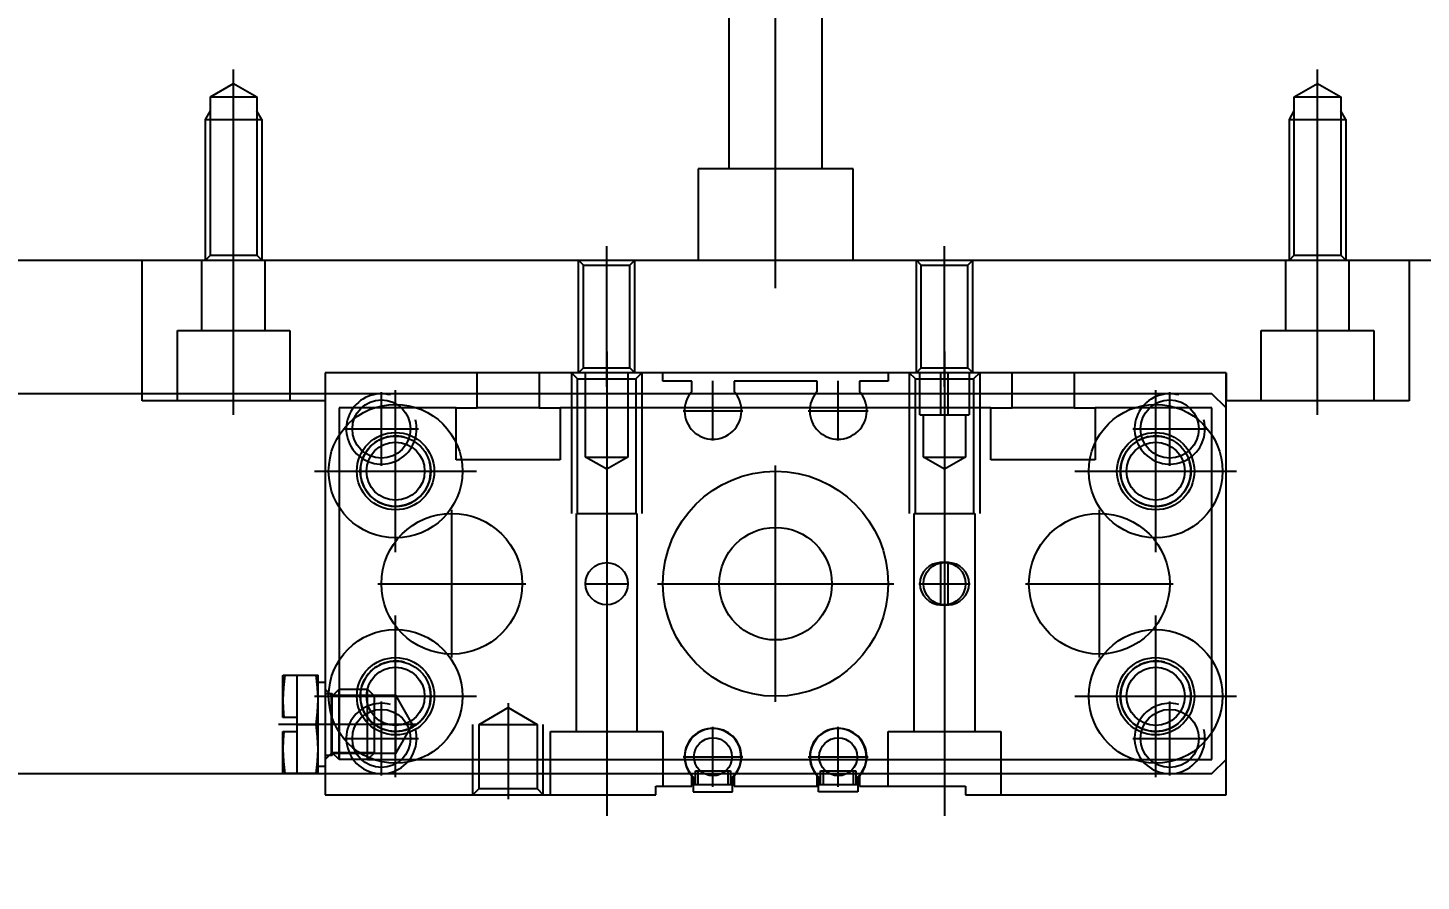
# Model space of a CAD drawing. Header units: inches. Extents: x 0 to 77285, y -118 to 40065.
# Drawn here: x 15113.5 to 15212.5, y 25558.4 to 25619.1 of the extents above; entities that cross this region are included whole.
import ezdxf

# ---------------------------------------------------------------- set-up
doc = ezdxf.new("R2010")
doc.units = ezdxf.units.IN
doc.header["$LTSCALE"] = 5
doc.header["$MEASUREMENT"] = 0
doc.layers.add('A', color=8, linetype='Continuous')
doc.styles.add('SCI', font='')
doc.styles.get('SCI').set_extended_font_data('Gulim')
doc.dimstyles.new('SCH', dxfattribs={"dimtxt": 2.5, "dimasz": 2, "dimexe": 1.25, "dimexo": 0.625, "dimtad": 1, "dimdec": 8, "dimtxsty": 'SCI', "dimcen": 2.5, "dimclrd": 4, "dimclre": 4, "dimclrt": 7, "dimadec": 8, "dimazin": 2, "dimtfac": 1, "dimtdec": 8, "dimtmove": 0, "dimatfit": 3, "dimfxl": 1, "dimarcsym": 0})

# ---------------------------------------------------------------- blocks, each defined once
blk = doc.blocks.new('A$Cc399747e')
for p, q in [((2104.792, 680.5), (2104.792, 713.5)), ((2128.792, 680.5), (2128.792, 713.5)), ((2084.792, 712), (2084.792, 682)), ((2103.292, 712), (2084.792, 712)), ((2100.792, 707.5), (2100.792, 712)), ((2103.292, 711.4), (2103.292, 712)), ((2110.942, 710.728), (2110.942, 711.8)), ((2110.942, 711.8), (2113.742, 711.8)), ((2113.742, 711.8), (2113.742, 710.728)), ((2119.842, 711.8), (2119.842, 710.728)), ((2122.642, 711.8), (2119.842, 711.8)), ((2122.642, 710.728), (2122.642, 711.8)), ((2125.292, 712), (2125.292, 711.4)), ((2148.792, 712), (2125.292, 712)), ((2132.792, 712), (2132.792, 707.5)), ((2133.725, 711.567), (2133.292, 712)), ((2133.292, 712), (2133.292, 707)), ((2135.792, 705.497), (2135.792, 712.31)), ((2138.292, 712), (2137.859, 711.567)), ((2138.292, 712), (2138.292, 707)), ((2148.792, 682), (2148.792, 712)), ((2089.792, 710.75), (2089.792, 699.25)), ((2110.842, 711.4), (2103.292, 711.4)), ((2108.792, 711.4), (2108.792, 707.5)), ((2110.842, 710.661), (2110.842, 711.4)), ((2110.942, 711.3), (2113.742, 711.3)), ((2111.092, 710.3), (2111.092, 711.3)), ((2111.292, 710.3), (2111.292, 711.3)), ((2112.342, 711.426), (2112.342, 707.174)), ((2113.392, 711.3), (2113.392, 710.3)), ((2113.592, 711.3), (2113.592, 710.3)), ((2113.842, 711.4), (2113.842, 710.661)), ((2119.742, 711.4), (2113.842, 711.4)), ((2119.742, 710.661), (2119.742, 711.4)), ((2119.842, 711.3), (2122.642, 711.3)), ((2119.992, 710.3), (2119.992, 711.3)), ((2120.192, 710.3), (2120.192, 711.3)), ((2121.242, 711.426), (2121.242, 707.174)), ((2122.292, 711.3), (2122.292, 710.3)), ((2122.492, 711.3), (2122.492, 710.3)), ((2122.742, 711.4), (2122.742, 710.661)), ((2125.292, 711.4), (2122.742, 711.4)), ((2124.792, 707.5), (2124.792, 711.4)), ((2133.725, 707), (2133.725, 711.567)), ((2137.859, 711.567), (2133.725, 711.567)), ((2137.859, 711.567), (2137.859, 707)), ((2143.792, 710.75), (2143.792, 699.25)), ((2085.792, 710.5), (2084.792, 709.5)), ((2187.792, 710.5), (2085.792, 710.5)), ((2088.792, 710.625), (2088.792, 705.375)), ((2113.592, 710.3), (2111.092, 710.3)), ((2122.492, 710.3), (2119.992, 710.3)), ((2144.792, 710.625), (2144.792, 705.375)), ((2148.792, 710), (2149.292, 710)), ((2149.292, 710.5), (2151.783, 710.5)), ((2149.292, 710.5), (2149.292, 703.5)), ((2149.437, 710.5), (2149.331, 709.629)), ((2150.792, 707.5), (2150.792, 710.5)), ((2151.754, 709.625), (2151.647, 710.5)), ((2151.783, 710.5), (2151.792, 710.464)), ((2151.792, 710.464), (2151.792, 707.5)), ((2084.792, 709.5), (2084.792, 684.5)), ((2085.792, 709.5), (2085.792, 684.5)), ((2110.327, 709.5), (2085.792, 709.5)), ((2114.468, 709.3), (2110.216, 709.3)), ((2110.352, 709.5), (2110.327, 709.5)), ((2114.332, 709.5), (2110.352, 709.5)), ((2114.357, 709.5), (2114.332, 709.5)), ((2119.227, 709.5), (2114.357, 709.5)), ((2123.368, 709.3), (2119.116, 709.3)), ((2119.252, 709.5), (2119.227, 709.5)), ((2123.232, 709.5), (2119.252, 709.5)), ((2123.257, 709.5), (2123.232, 709.5)), ((2145.783, 709.5), (2123.257, 709.5)), ((2142.599, 707), (2143.792, 709.067)), ((2143.792, 704.933), (2143.792, 709.067)), ((2143.792, 709.067), (2148.359, 709.067)), ((2145.292, 709.01), (2145.783, 709.5)), ((2145.292, 709.01), (2145.292, 704.991)), ((2145.292, 709.01), (2148.292, 709.01)), ((2145.292, 709.01), (2148.292, 709.01)), ((2145.783, 709.5), (2147.802, 709.5)), ((2145.783, 709.5), (2145.783, 704.5)), ((2147.792, 684.5), (2147.792, 709.5)), ((2147.802, 709.5), (2148.292, 709.01)), ((2147.802, 709.5), (2147.802, 704.5)), ((2148.292, 709.2), (2148.792, 709.2)), ((2148.292, 709.2), (2148.292, 704.8)), ((2148.359, 709.067), (2148.792, 709.5)), ((2148.359, 704.933), (2148.359, 709.067)), ((2149.331, 709.629), (2149.292, 708.75)), ((2149.292, 708.75), (2149.33, 707.875)), ((2151.792, 708.75), (2151.754, 709.625)), ((2151.772, 708.123), (2151.792, 708.75)), ((2091.417, 708), (2086.167, 708)), ((2147.417, 708), (2142.167, 708)), ((2149.33, 707.875), (2149.437, 707)), ((2151.715, 707.5), (2151.772, 708.123)), ((2089.792, 707.625), (2089.792, 702.375)), ((2108.792, 707.5), (2100.792, 707.5)), ((2102.642, 692), (2102.642, 707.5)), ((2106.942, 707.5), (2106.942, 692)), ((2132.792, 707.5), (2124.792, 707.5)), ((2126.642, 692), (2126.642, 707.5)), ((2130.942, 707.5), (2130.942, 692)), ((2135.792, 705.807), (2133.725, 707)), ((2137.859, 707), (2133.725, 707)), ((2137.859, 707), (2135.792, 705.807)), ((2142.289, 707), (2152.117, 707)), ((2143.792, 704.933), (2142.599, 707)), ((2143.792, 707.625), (2143.792, 702.375)), ((2149.437, 707), (2149.331, 706.129)), ((2150.792, 707), (2149.437, 707)), ((2151.792, 707.5), (2150.792, 707.5)), ((2150.792, 706.5), (2150.792, 707.5)), ((2149.331, 706.129), (2149.292, 705.25)), ((2150.792, 703.5), (2150.792, 706.5)), ((2150.792, 706.5), (2151.792, 706.5)), ((2151.772, 705.875), (2151.715, 706.5)), ((2151.792, 705.25), (2151.772, 705.875)), ((2151.792, 706.5), (2151.792, 703.536)), ((2095.542, 705), (2084.042, 705)), ((2092.417, 705), (2087.167, 705)), ((2116.792, 705.4), (2116.792, 688.6)), ((2149.542, 705), (2138.042, 705)), ((2146.417, 705), (2141.167, 705)), ((2148.359, 704.933), (2143.792, 704.933)), ((2145.783, 704.5), (2145.292, 704.991)), ((2145.292, 704.991), (2148.292, 704.991)), ((2145.292, 704.991), (2148.292, 704.991)), ((2148.292, 704.991), (2147.802, 704.5)), ((2148.792, 704.8), (2148.292, 704.8)), ((2148.792, 704.5), (2148.359, 704.933)), ((2149.292, 705.25), (2149.33, 704.375)), ((2151.753, 704.371), (2151.792, 705.25)), ((2147.802, 704.5), (2145.783, 704.5)), ((2149.292, 704), (2148.792, 704)), ((2149.33, 704.375), (2149.437, 703.5)), ((2151.647, 703.5), (2151.753, 704.371)), ((2151.783, 703.5), (2149.292, 703.5)), ((2151.792, 703.536), (2151.783, 703.5)), ((2093.792, 702.25), (2093.792, 691.75)), ((2139.792, 702.25), (2139.792, 691.75)), ((2104.542, 698.575), (2104.542, 695.425)), ((2105.042, 698.5), (2104.542, 698.5)), ((2105.042, 698.575), (2105.042, 695.425)), ((2099.042, 697), (2088.542, 697)), ((2106.617, 697), (2102.967, 697)), ((2125.192, 697), (2108.392, 697)), ((2130.367, 697), (2127.217, 697)), ((2145.042, 697), (2134.542, 697)), ((2104.542, 695.5), (2105.042, 695.5)), ((2089.792, 694.75), (2089.792, 683.25)), ((2143.792, 694.75), (2143.792, 683.25)), ((2102.292, 682), (2102.292, 692)), ((2106.942, 692), (2102.642, 692)), ((2102.725, 682.433), (2102.725, 692)), ((2106.859, 692), (2106.859, 682.433)), ((2107.292, 682), (2107.292, 692)), ((2126.292, 682), (2126.292, 692)), ((2130.942, 692), (2126.642, 692)), ((2126.725, 682.433), (2126.725, 692)), ((2130.859, 692), (2130.859, 682.433)), ((2131.292, 682), (2131.292, 692)), ((2089.792, 691.625), (2089.792, 686.375)), ((2143.792, 691.625), (2143.792, 686.375)), ((2095.542, 689), (2084.042, 689)), ((2092.417, 689), (2087.167, 689)), ((2149.542, 689), (2138.042, 689)), ((2146.417, 689), (2141.167, 689)), ((2088.792, 688.625), (2088.792, 683.375)), ((2094.092, 688.2), (2101.492, 688.2)), ((2094.092, 684.5), (2094.092, 688.2)), ((2101.492, 688.2), (2101.492, 684.5)), ((2103.292, 688), (2104.792, 688.866)), ((2106.292, 688), (2103.292, 688)), ((2103.292, 685), (2103.292, 688)), ((2104.792, 688.866), (2106.292, 688)), ((2106.292, 688), (2106.292, 685)), ((2127.292, 688), (2128.792, 688.866)), ((2130.292, 688), (2127.292, 688)), ((2127.292, 682), (2127.292, 688)), ((2128.792, 688.866), (2130.292, 688)), ((2130.292, 688), (2130.292, 682)), ((2132.092, 688.2), (2139.492, 688.2)), ((2132.092, 684.5), (2132.092, 688.2)), ((2139.492, 688.2), (2139.492, 684.5)), ((2144.792, 688.625), (2144.792, 683.375)), ((2091.417, 686), (2086.167, 686)), ((2112.342, 686.826), (2112.342, 682.574)), ((2121.242, 686.826), (2121.242, 682.574)), ((2147.417, 686), (2142.167, 686)), ((2078.292, 685), (2078.292, 673)), ((2103.042, 682), (2103.042, 685)), ((2106.542, 685), (2103.042, 685)), ((2104.542, 685), (2104.542, 682)), ((2105.042, 685), (2105.042, 682)), ((2106.542, 685), (2106.542, 682)), ((2155.292, 685), (2155.292, 673)), ((2071.792, 674), (2071.792, 684)), ((2071.792, 684), (2084.792, 684)), ((2074.292, 679), (2074.292, 684)), ((2082.292, 684), (2082.292, 679)), ((2084.792, 684.5), (2085.792, 683.5)), ((2084.792, 682), (2084.792, 684)), ((2085.792, 684.5), (2094.092, 684.5)), ((2095.592, 684.5), (2094.092, 684.5)), ((2095.592, 684.5), (2099.992, 684.5)), ((2095.592, 682), (2095.592, 684.5)), ((2099.992, 684.5), (2099.992, 682)), ((2101.492, 684.5), (2099.992, 684.5)), ((2101.492, 684.5), (2110.327, 684.5)), ((2114.468, 684.7), (2110.216, 684.7)), ((2110.327, 684.5), (2114.357, 684.5)), ((2114.357, 684.5), (2119.227, 684.5)), ((2123.368, 684.7), (2119.116, 684.7)), ((2119.227, 684.5), (2123.257, 684.5)), ((2123.257, 684.5), (2132.092, 684.5)), ((2133.592, 684.5), (2132.092, 684.5)), ((2133.592, 684.5), (2137.992, 684.5)), ((2133.592, 682), (2133.592, 684.5)), ((2137.992, 684.5), (2137.992, 682)), ((2139.492, 684.5), (2137.992, 684.5)), ((2139.492, 684.5), (2147.792, 684.5)), ((2148.792, 684), (2161.792, 684)), ((2148.792, 682), (2148.792, 684)), ((2151.292, 679), (2151.292, 684)), ((2159.292, 684), (2159.292, 679)), ((2161.792, 684), (2161.792, 674)), ((2085.792, 683.5), (2187.792, 683.5)), ((2104.792, 683), (2104.792, 673)), ((2110.842, 682.6), (2110.842, 683.34)), ((2113.842, 683.34), (2113.842, 682.6)), ((2119.742, 682.6), (2119.742, 683.34)), ((2122.742, 683.34), (2122.742, 682.6)), ((2128.792, 683), (2128.792, 673)), ((2084.792, 682), (2148.792, 682)), ((2084.792, 682), (2095.592, 682)), ((2099.992, 682), (2108.792, 682)), ((2102.292, 682), (2102.725, 682.433)), ((2106.859, 682.433), (2102.725, 682.433)), ((2102.792, 682), (2102.792, 674)), ((2102.792, 682), (2103.142, 681.65)), ((2106.792, 682), (2106.442, 681.65)), ((2106.792, 682), (2106.792, 674)), ((2106.859, 682.433), (2107.292, 682)), ((2108.792, 682.6), (2110.842, 682.6)), ((2108.792, 682), (2108.792, 682.6)), ((2113.842, 682.6), (2119.742, 682.6)), ((2122.742, 682.6), (2124.792, 682.6)), ((2124.792, 682.6), (2124.792, 682)), ((2124.792, 682), (2133.592, 682)), ((2126.292, 682), (2126.725, 682.433)), ((2130.859, 682.433), (2126.725, 682.433)), ((2126.792, 682), (2126.792, 674)), ((2126.792, 682), (2127.142, 681.65)), ((2130.792, 682), (2130.442, 681.65)), ((2130.792, 682), (2130.792, 674)), ((2130.859, 682.433), (2131.292, 682)), ((2137.992, 682), (2148.792, 682)), ((2106.442, 681.65), (2103.142, 681.65)), ((2103.142, 681.65), (2103.142, 674.35)), ((2106.442, 681.65), (2106.442, 674.35)), ((2130.442, 681.65), (2127.142, 681.65)), ((2127.142, 681.65), (2127.142, 674.35)), ((2130.442, 681.65), (2130.442, 674.35)), ((2082.292, 679), (2074.292, 679)), ((2076.042, 679), (2076.042, 674)), ((2080.542, 679), (2080.542, 674)), ((2159.292, 679), (2151.292, 679)), ((2153.042, 679), (2153.042, 674)), ((2157.542, 679), (2157.542, 674)), ((2116.792, 676), (2116.792, 652)), ((2078.292, 675), (2078.292, 660.448)), ((2103.142, 674.35), (2102.792, 674)), ((2106.442, 674.35), (2103.142, 674.35)), ((2106.442, 674.35), (2106.792, 674)), ((2127.142, 674.35), (2126.792, 674)), ((2130.442, 674.35), (2127.142, 674.35)), ((2130.442, 674.35), (2130.792, 674)), ((2155.292, 675), (2155.292, 660.448)), ((2486.792, 674), (1746.792, 674)), ((2161.792, 674), (2071.792, 674)), ((2076.642, 673.65), (2076.292, 674)), ((2076.292, 664), (2076.292, 674)), ((2079.942, 673.65), (2076.642, 673.65)), ((2076.642, 662.4), (2076.642, 673.65)), ((2080.292, 674), (2079.942, 673.65)), ((2079.942, 673.65), (2079.942, 662.4)), ((2080.292, 674), (2080.292, 664)), ((2111.292, 674), (2111.292, 667.5)), ((2122.292, 667.5), (2122.292, 674)), ((2153.642, 673.65), (2153.292, 674)), ((2153.292, 664), (2153.292, 674)), ((2156.942, 673.65), (2153.642, 673.65)), ((2153.642, 662.4), (2153.642, 673.65)), ((2157.292, 674), (2156.942, 673.65)), ((2156.942, 673.65), (2156.942, 662.4)), ((2157.292, 674), (2157.292, 664)), ((2111.292, 667.5), (2122.292, 667.5)), ((2113.492, 667.5), (2113.492, 654)), ((2120.092, 667.5), (2120.092, 654)), ((2076.292, 664), (2076.642, 663.394)), ((2080.292, 664), (2076.292, 664)), ((2080.292, 664), (2079.942, 663.394)), ((2153.292, 664), (2153.642, 663.394)), ((2157.292, 664), (2153.292, 664)), ((2157.292, 664), (2156.942, 663.394)), ((2078.292, 661.448), (2076.642, 662.4)), ((2079.942, 662.4), (2076.642, 662.4)), ((2079.942, 662.4), (2078.292, 661.448)), ((2155.292, 661.448), (2153.642, 662.4)), ((2156.942, 662.4), (2153.642, 662.4)), ((2156.942, 662.4), (2155.292, 661.448))]:
    blk.add_line(p, q)
for centre, radius in [((2089.792, 705), 4.75), ((2088.792, 708), 2.067), ((2112.342, 709.3), 1.35), ((2121.242, 709.3), 1.35), ((2143.792, 705), 4.75), ((2144.792, 708), 2.067), ((2089.792, 705), 2.75), ((2143.792, 705), 2.75), ((2089.792, 705), 2.5), ((2089.792, 705), 2.067), ((2143.792, 705), 2.5), ((2143.792, 705), 2.067), ((2116.792, 697), 8), ((2116.792, 697), 8), ((2093.792, 697), 5), ((2139.792, 697), 5), ((2116.792, 697), 4), ((2104.792, 697), 1.5), ((2128.792, 697), 1.5), ((2089.792, 689), 4.75), ((2143.792, 689), 4.75), ((2089.792, 689), 2.75), ((2089.792, 689), 2.5), ((2089.792, 689), 2.067), ((2143.792, 689), 2.75), ((2143.792, 689), 2.5), ((2143.792, 689), 2.067), ((2088.792, 686), 2.067), ((2144.792, 686), 2.067)]:
    blk.add_circle(centre, radius)
for centre, radius, start, end in [((2112.342, 709.3), 2.025, 137.79455, 42.20545), ((2112.342, 709.3), 2, 134.427, 45.573), ((2121.242, 709.3), 2.025, 137.79455, 42.20545), ((2121.242, 709.3), 2, 134.427, 45.573), ((2088.792, 708), 2.5, 255, 195), ((2144.792, 708), 2.5, 255, 195), ((2089.792, 705), 2.5, 255, 195), ((2143.792, 705), 2.5, 255, 195), ((2104.542, 697), 1.5, 90, 270), ((2105.042, 697), 1.5, 270, 90), ((2089.792, 689), 2.5, 255, 195), ((2143.792, 689), 2.5, 255, 195), ((2088.792, 686), 2.5, 255, 195), ((2144.792, 686), 2.5, 255, 195), ((2112.342, 684.7), 2.025, 317.79455, 222.20545), ((2121.242, 684.7), 2.025, 317.79455, 222.20545)]:
    blk.add_arc(centre, radius, start, end)
blk = doc.blocks.new('*D366')
at = {"color": 4, "lineweight": -2, "transparency": 16777216}
for p, q in [((12554.65, 23925.55), (12554.65, 28076.143)), ((17979.65, 23925.05), (17979.65, 28076.143)), ((12714.65, 27976.143), (17819.65, 27976.143))]:
    blk.add_line(p, q, dxfattribs=at)
at = {"color": 4, "transparency": 16777216}
for points in [[(12714.65, 28002.81), (12714.65, 27949.477), (12554.65, 27976.143)], [(17819.65, 28002.81), (17819.65, 27949.477), (17979.65, 27976.143)]]:
    blk.add_solid(points, dxfattribs=at)
at = {"layer": 'Defpoints', "color": 0, "transparency": 16777216}
for p in [(17979.65, 27976.143), (12554.65, 23875.55), (17979.65, 23875.05)]:
    blk.add_point(p, dxfattribs=at)
at = {"color": 7, "transparency": 16777216, "insert": (15267.15, 28128.806), "char_height": 200, "attachment_point": 5, "style": 'SCI'}
blk.add_mtext('5425', dxfattribs=at)
blk = doc.blocks.new('*D367')
at = {"color": 4, "lineweight": -2, "transparency": 16777216}
for p, q in [((12554.65, 23925.55), (12554.65, 29140.675)), ((21064.65, 23433.05), (21064.65, 29140.675)), ((12714.65, 29040.675), (20904.65, 29040.675))]:
    blk.add_line(p, q, dxfattribs=at)
at = {"color": 4, "transparency": 16777216}
for points in [[(12714.65, 29067.342), (12714.65, 29014.009), (12554.65, 29040.675)], [(20904.65, 29067.342), (20904.65, 29014.009), (21064.65, 29040.675)]]:
    blk.add_solid(points, dxfattribs=at)
at = {"layer": 'Defpoints', "color": 0, "transparency": 16777216}
for p in [(21064.65, 29040.675), (12554.65, 23875.55), (21064.65, 23383.05)]:
    blk.add_point(p, dxfattribs=at)
at = {"color": 7, "transparency": 16777216, "insert": (16809.65, 29193.472), "char_height": 200, "attachment_point": 5, "style": 'SCI'}
blk.add_mtext('8510', dxfattribs=at)
blk = doc.blocks.new('*D374')
at = {"color": 4, "lineweight": -2, "transparency": 16777216}
for p, q in [((12554.65, 23925.55), (12554.65, 30215.876)), ((37924.65, 23433.05), (37924.65, 30215.876)), ((12714.65, 30115.876), (37764.65, 30115.876))]:
    blk.add_line(p, q, dxfattribs=at)
at = {"color": 4, "transparency": 16777216}
for points in [[(12714.65, 30142.543), (12714.65, 30089.21), (12554.65, 30115.876)], [(37764.65, 30142.543), (37764.65, 30089.21), (37924.65, 30115.876)]]:
    blk.add_solid(points, dxfattribs=at)
at = {"layer": 'Defpoints', "color": 0, "transparency": 16777216}
for p in [(37924.65, 30115.876), (12554.65, 23875.55), (37924.65, 23383.05)]:
    blk.add_point(p, dxfattribs=at)
at = {"color": 7, "transparency": 16777216, "insert": (25239.65, 30268.539), "char_height": 200, "attachment_point": 5, "style": 'SCI'}
blk.add_mtext('25370', dxfattribs=at)

msp = doc.modelspace()

# ---------------------------------------------------------------- block references
at = {"layer": 'A', "rotation": 180}
msp.add_blockref('A$Cc399747e', (17283.44187244, 26276.55060516), dxfattribs=at)

# ---------------------------------------------------------------- dimensions: what is measured, and where the dimension line sits
for base, p2, picture, middle in [((37924.649780898, 30115.8761734788), (37924.649780898, 23383.0504762948), '*D374', (25239.649780898, 30268.5392893244)), ((21064.649780898, 29040.6754827387), (21064.649780898, 23383.0504762948), '*D367', (16809.649780898, 29193.4717543765)), ((17979.649780898, 27976.1433020648), (17979.649780898, 23875.0504762948), '*D366', (15267.149780898, 28128.8064179103))]:
    dim = msp.add_linear_dim(base=base, p1=(12554.649780898, 23875.5504762968), p2=p2, dimstyle='SCH', override={"dimscale": 80})
    dim.commit()
    dim.dimension.update_dxf_attribs({"geometry": picture, "text_midpoint": middle})

doc.saveas('drawing.dxf')
